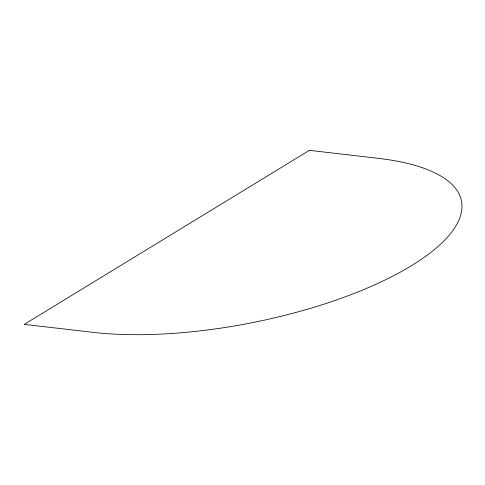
<?xml version="1.0" encoding="UTF-8"?>
<svg xmlns="http://www.w3.org/2000/svg" width="485" height="485" viewBox="0 0 485 485"><rect width="100%" height="100%" fill="white"/><g stroke="black" fill="none" stroke-linecap="round" stroke-linejoin="round"><path stroke-width="0.73" d="M309.406 150.344L24.25 324.374L93.041 332.346A230.145 79.091 -11.1 0 0 411.425 265.707A230.145 79.091 -11.1 0 0 378.197 158.316L309.406 150.344"/></g></svg>
